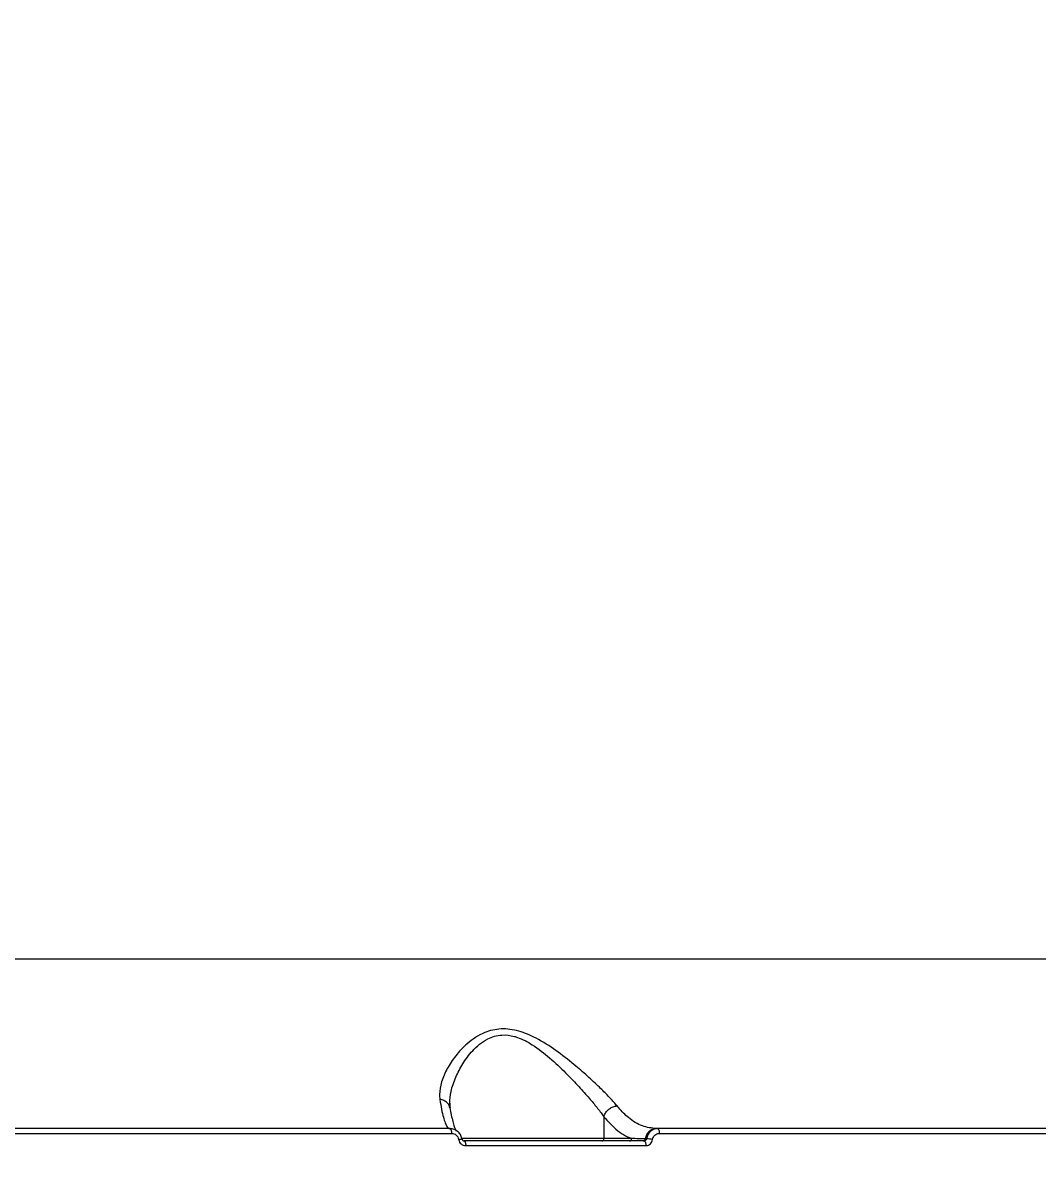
# Model space of a CAD drawing. Header units: millimetres. Extents: x -5517 to 6387, y -5295 to 6147.
# Drawn here: x 2033.5 to 2240, y 1505.1 to 1740.4 of the extents above; entities that cross this region are included whole.
import ezdxf

# ---------------------------------------------------------------- set-up
doc = ezdxf.new("R2010")
doc.units = ezdxf.units.MM
for name, color, linetype in [('DIKOM_ОБЪЕКТ', 7, 'Continuous'), ('DIKOM_РАЗМЕР_ЗОНА', 7, 'Continuous'), ('DIKOM_РАЗМЕР_ОБЪЕКТА', 7, 'Continuous')]:
    doc.layers.add(name, color=color, linetype=linetype)
doc.styles.add('style1', font='arial.ttf', dxfattribs={"width": 0.8})
doc.dimstyles.new('1-50', dxfattribs={"dimtxt": 300, "dimasz": 200, "dimexe": 100, "dimexo": 0, "dimgap": 100, "dimtad": 1, "dimtxsty": 'style1', "dimcen": 200, "dimclrd": 7, "dimclre": 7, "dimclrt": 7, "dimadec": 1, "dimazin": 2, "dimtfac": 1, "dimtmove": 0, "dimatfit": 2, "dimfxl": 0, "dimlwd": 25, "dimlwe": 18, "dimarcsym": 0})

# ---------------------------------------------------------------- blocks, each defined once
blk = doc.blocks.new('*D0')
at = {"layer": 'Defpoints', "color": 0, "transparency": 16777216}
for p in [(3079.07, 4135.26), (-4405.35, -2652.69), (-1397.56, -2652.69)]:
    blk.add_point(p, dxfattribs=at)
at = {"layer": 'DIKOM_РАЗМЕР_ОБЪЕКТА', "color": 7, "lineweight": 18, "transparency": 16777216}
for p, q in [((3079.07, 4135.26), (-4505.35, 4135.26)), ((-1397.56, -2652.69), (-4505.35, -2652.69))]:
    blk.add_line(p, q, dxfattribs=at)
at = {"layer": 'DIKOM_РАЗМЕР_ОБЪЕКТА', "color": 7, "lineweight": 25, "transparency": 16777216}
blk.add_line((-4405.35, 3935.26), (-4405.35, -2452.69), dxfattribs=at)
at = {"layer": 'DIKOM_РАЗМЕР_ОБЪЕКТА', "color": 7, "transparency": 16777216}
for points in [[(-4438.68, 3935.26), (-4372.02, 3935.26), (-4405.35, 4135.26)], [(-4438.68, -2452.69), (-4372.02, -2452.69), (-4405.35, -2652.69)]]:
    blk.add_solid(points, dxfattribs=at)
at = {"layer": 'DIKOM_РАЗМЕР_ОБЪЕКТА', "color": 7, "transparency": 16777216, "insert": (-4658.52, 741.29), "char_height": 300, "attachment_point": 5, "rotation": 90, "style": 'style1'}
blk.add_mtext('6800', dxfattribs=at)
blk = doc.blocks.new('*D1')
at = {"layer": 'Defpoints', "color": 0, "transparency": 16777216}
for p in [(2817.72, 6146.72), (-5067.27, -4152.08), (-1897.56, -4152.08)]:
    blk.add_point(p, dxfattribs=at)
at = {"layer": 'DIKOM_РАЗМЕР_ЗОНА', "color": 7, "lineweight": 18, "transparency": 16777216}
for p, q in [((2817.72, 6146.72), (-5167.27, 6146.72)), ((-1897.56, -4152.08), (-5167.27, -4152.08))]:
    blk.add_line(p, q, dxfattribs=at)
at = {"layer": 'DIKOM_РАЗМЕР_ЗОНА', "color": 7, "lineweight": 25, "transparency": 16777216}
blk.add_line((-5067.27, 5946.72), (-5067.27, -3952.08), dxfattribs=at)
at = {"layer": 'DIKOM_РАЗМЕР_ЗОНА', "color": 7, "transparency": 16777216}
for points in [[(-5100.61, 5946.72), (-5033.94, 5946.72), (-5067.27, 6146.72)], [(-5100.61, -3952.08), (-5033.94, -3952.08), (-5067.27, -4152.08)]]:
    blk.add_solid(points, dxfattribs=at)
at = {"layer": 'DIKOM_РАЗМЕР_ЗОНА', "color": 7, "transparency": 16777216, "insert": (-5320.45, 939.42), "char_height": 300, "attachment_point": 5, "rotation": 90, "style": 'style1'}
blk.add_mtext('10200', dxfattribs=at)
blk = doc.blocks.new('*D2')
at = {"layer": 'Defpoints', "color": 0, "transparency": 16777216}
for p in [(4491.49, 3838.97), (-2445.56, 374.31), (4491.49, -4687.8)]:
    blk.add_point(p, dxfattribs=at)
at = {"layer": 'DIKOM_РАЗМЕР_ОБЪЕКТА', "color": 7, "lineweight": 18, "transparency": 16777216}
for p, q in [((4491.49, 3838.97), (4491.49, -4787.8)), ((-2445.56, 374.31), (-2445.56, -4787.8))]:
    blk.add_line(p, q, dxfattribs=at)
at = {"layer": 'DIKOM_РАЗМЕР_ОБЪЕКТА', "color": 7, "lineweight": 25, "transparency": 16777216}
blk.add_line((-2245.56, -4687.8), (4291.49, -4687.8), dxfattribs=at)
at = {"layer": 'DIKOM_РАЗМЕР_ОБЪЕКТА', "color": 7, "transparency": 16777216}
for points in [[(-2245.56, -4654.47), (-2245.56, -4721.14), (-2445.56, -4687.8)], [(4291.49, -4654.47), (4291.49, -4721.14), (4491.49, -4687.8)]]:
    blk.add_solid(points, dxfattribs=at)
at = {"layer": 'DIKOM_РАЗМЕР_ОБЪЕКТА', "color": 7, "transparency": 16777216, "insert": (1022.97, -4434.63), "char_height": 300, "attachment_point": 5, "style": 'style1'}
blk.add_mtext('6900', dxfattribs=at)
blk = doc.blocks.new('*D3')
at = {"layer": 'Defpoints', "color": 0, "transparency": 16777216}
for p in [(6386.85, 4728.17), (-4131.44, -152.69), (6386.85, -5195.35)]:
    blk.add_point(p, dxfattribs=at)
at = {"layer": 'DIKOM_РАЗМЕР_ЗОНА', "color": 7, "lineweight": 18, "transparency": 16777216}
for p, q in [((6386.85, 4728.17), (6386.85, -5295.35)), ((-4131.44, -152.69), (-4131.44, -5295.35))]:
    blk.add_line(p, q, dxfattribs=at)
at = {"layer": 'DIKOM_РАЗМЕР_ЗОНА', "color": 7, "lineweight": 25, "transparency": 16777216}
blk.add_line((-3931.44, -5195.35), (6186.85, -5195.35), dxfattribs=at)
at = {"layer": 'DIKOM_РАЗМЕР_ЗОНА', "color": 7, "transparency": 16777216}
for points in [[(-3931.44, -5162.02), (-3931.44, -5228.69), (-4131.44, -5195.35)], [(6186.85, -5162.02), (6186.85, -5228.69), (6386.85, -5195.35)]]:
    blk.add_solid(points, dxfattribs=at)
at = {"layer": 'DIKOM_РАЗМЕР_ЗОНА', "color": 7, "transparency": 16777216, "insert": (1127.71, -4942.18), "char_height": 300, "attachment_point": 5, "style": 'style1'}
blk.add_mtext('10500', dxfattribs=at)

msp = doc.modelspace()

# ---------------------------------------------------------------- linework, layer by layer
at = {"layer": 'DIKOM_ОБЪЕКТ', "color": 7, "linetype": 'Continuous', "lineweight": 15}
for p, q in [((2288.87, 1549.813), (1810.212, 1549.813)), ((2120.289, 1520.328), (2120.307, 1520.487)), ((2151.696, 1517.716), (2151.696, 1513.311)), ((2120.356, 1515.311), (2013.852, 1515.311)), ((2014.075, 1514.352), (2120.666, 1514.352)), ((2162.623, 1515.311), (2162.344, 1515.311)), ((2264.002, 1515.311), (2162.623, 1515.311)), ((2162.968, 1514.352), (2264.432, 1514.352)), ((2151.696, 1513.311), (2122.672, 1513.311)), ((2122.778, 1513.228), (2122.784, 1513.227)), ((2159.876, 1512.811), (2123.24, 1512.811)), ((2123.553, 1511.846), (2160.22, 1511.846)), ((2157.328, 1513.311), (2151.696, 1513.311)), ((2160.356, 1513.228), (2160.108, 1513.228))]:
    msp.add_line(p, q, dxfattribs=at)
at = {"layer": 'DIKOM_ОБЪЕКТ', "color": 7, "linetype": 'Continuous', "lineweight": 15, "flags": 128}
for points in [[(2120.356, 1515.311), (2120.415, 1515.293), (2120.472, 1515.239), (2120.524, 1515.151), (2120.571, 1515.032), (2120.61, 1514.888), (2120.639, 1514.722), (2120.658, 1514.541), (2120.666, 1514.352)], [(2162.623, 1515.311), (2162.688, 1515.293), (2162.752, 1515.239), (2162.811, 1515.151), (2162.862, 1515.032), (2162.905, 1514.888), (2162.938, 1514.722), (2162.959, 1514.541), (2162.968, 1514.352)], [(2123.24, 1512.811), (2123.3, 1512.793), (2123.357, 1512.738), (2123.411, 1512.65), (2123.458, 1512.53), (2123.497, 1512.385), (2123.526, 1512.218), (2123.545, 1512.036), (2123.553, 1511.846)], [(2159.876, 1512.811), (2159.942, 1512.793), (2160.005, 1512.738), (2160.064, 1512.65), (2160.115, 1512.53), (2160.158, 1512.385), (2160.19, 1512.218), (2160.211, 1512.036), (2160.22, 1511.846)]]:
    msp.add_lwpolyline(points, dxfattribs=at)
at = {"layer": 'DIKOM_ОБЪЕКТ', "color": 7, "linetype": 'Continuous', "lineweight": 15}
for centre, radius, start, end in [((2162.439, 1512.968), 2.345, 92.33121, 173.63297), ((2120.835, 1521.623), 8.619, 278.5077, 283.07093), ((2151.218, 1513.289), 0.478, 272.93166, 2.65965), ((2156.85, 1513.289), 0.478, 272.93374, 2.65757), ((2159.642, 1513.28), 0.469, 272.33453, 353.63036), ((2160.242, 1506.115), 7.113, 79.02906, 89.07403)]:
    msp.add_arc(centre, radius, start, end, dxfattribs=at)
for points, knots in [([(2100.418, 1879.213), (2102.943, 1879.201), (2109.174, 1879.171), (2119.089, 1877.827), (2130.12, 1875.291), (2141.159, 1871.512), (2152.17, 1866.498), (2163.112, 1860.223), (2173.731, 1852.838), (2184.001, 1844.396), (2193.901, 1834.977), (2203.606, 1824.415), (2213.072, 1812.698), (2222.26, 1799.84), (2230.961, 1786.135), (2239.157, 1771.653), (2246.843, 1756.479), (2254.151, 1740.353), (2261.038, 1723.292), (2267.471, 1705.332), (2272.922, 1688.084), (2277.507, 1671.763), (2281.353, 1656.49), (2284.852, 1640.86), (2287.989, 1624.926), (2290.751, 1608.764), (2293.134, 1592.36), (2295.168, 1575.73), (2296.197, 1564.487), (2296.712, 1558.866)], [0, 0, 0, 0, 0.0269364, 0.0664877, 0.1060694, 0.1456204, 0.1863268, 0.2270666, 0.267773, 0.3071933, 0.3466441, 0.3860645, 0.426635, 0.4672388, 0.5078092, 0.547136, 0.5864932, 0.62582, 0.6662929, 0.7067988, 0.7472716, 0.778685, 0.8100986, 0.8417627, 0.873427, 0.9049435, 0.9364601, 0.96823, 1, 1, 1, 1]), ([(2154.362, 1519.931), (2154.256, 1520.059), (2153.731, 1520.689), (2152.593, 1521.929), (2150.68, 1523.839), (2148.356, 1526.008), (2145.413, 1528.547), (2141.984, 1531.259), (2138.22, 1533.673), (2134.985, 1535.078), (2132.557, 1535.583), (2130.747, 1535.667), (2129.016, 1535.418), (2127.229, 1534.84), (2125.471, 1533.891), (2123.417, 1532.314), (2121.419, 1530.167), (2119.68, 1527.491), (2118.539, 1524.814), (2118.148, 1522.711), (2118.252, 1521.588), (2118.283, 1521.25)], [0, 0, 0, 0, 0.0134558, 0.0663231, 0.1192314, 0.1832736, 0.2473508, 0.3264805, 0.4053655, 0.4678602, 0.4990972, 0.5303038, 0.561443, 0.5926224, 0.6345146, 0.6764895, 0.7480859, 0.8197617, 0.8939598, 0.9680662, 1, 1, 1, 1]), ([(2120.307, 1520.487), (2120.361, 1521.277), (2120.477, 1522.972), (2121.427, 1525.721), (2122.877, 1528.55), (2124.56, 1530.832), (2126.334, 1532.527), (2127.834, 1533.537), (2129.394, 1534.171), (2131.202, 1534.494), (2132.829, 1534.295), (2134.931, 1533.638), (2137.471, 1532.289), (2140.728, 1529.718), (2143.727, 1526.878), (2146.321, 1524.177), (2148.376, 1521.888), (2150.09, 1519.85), (2151.115, 1518.54), (2151.601, 1517.856), (2151.697, 1517.723), (2151.697, 1517.723)], [0, 0, 0, 0, 0.0701834, 0.1506101, 0.2253891, 0.3017926, 0.3439052, 0.3869444, 0.4167317, 0.4476653, 0.4960684, 0.5079771, 0.5704694, 0.6516124, 0.735917, 0.8038433, 0.8729311, 0.9288844, 0.985838, 0.9999661, 1, 1, 1, 1]), ([(2118.283, 1521.25), (2118.397, 1520.561), (2118.627, 1519.174), (2118.989, 1517.609), (2119.36, 1516.434), (2119.79, 1515.521), (2120.101, 1515.389), (2120.284, 1515.311)], [0, 0, 0, 0, 0.1872861, 0.3765494, 0.5570068, 0.7391947, 1, 1, 1, 1]), ([(2120.296, 1519.571), (2120.288, 1519.659), (2120.258, 1519.987), (2119.92, 1520.486), (2119.329, 1520.975), (2118.772, 1521.173), (2118.416, 1521.235), (2118.329, 1521.245), (2118.283, 1521.25)], [0, 0, 0, 0, 0.1005758, 0.3716887, 0.642811, 0.9139572, 0.9543883, 1, 1, 1, 1]), ([(2120.302, 1520.487), (2120.298, 1520.446), (2120.264, 1520.104), (2120.322, 1519.844), (2120.373, 1519.616)], [0, 0, 0, 0, 0.1211179, 1, 1, 1, 1]), ([(2120.334, 1519.576), (2120.426, 1519.074), (2120.622, 1518.006), (2120.927, 1516.727), (2121.22, 1515.734), (2121.452, 1515.122), (2121.612, 1514.82), (2121.614, 1514.818), (2121.615, 1514.817)], [0, 0, 0, 0, 0.1823443, 0.3878506, 0.5897352, 0.7599637, 0.9110568, 1, 1, 1, 1]), ([(2151.697, 1517.723), (2151.778, 1517.972), (2151.939, 1518.469), (2152.478, 1519.131), (2153.165, 1519.634), (2153.784, 1519.86), (2154.183, 1519.921), (2154.32, 1519.929), (2154.362, 1519.931)], [0, 0, 0, 0, 0.2204975, 0.4409839, 0.6614668, 0.8819473, 0.9635702, 1, 1, 1, 1]), ([(2162.344, 1515.311), (2161.393, 1515.418), (2159.465, 1515.635), (2156.897, 1517.25), (2155.219, 1518.893), (2154.474, 1519.795), (2154.362, 1519.931)], [0, 0, 0, 0, 0.3435021, 0.6969434, 0.9545291, 1, 1, 1, 1]), ([(2151.697, 1517.723), (2151.697, 1517.721), (2151.696, 1517.719), (2151.696, 1517.717), (2151.696, 1517.716)], [0, 0, 0, 0, 0.693778, 1, 1, 1, 1]), ([(2151.696, 1517.716), (2152.492, 1516.824), (2153.786, 1515.372), (2155.694, 1514.021), (2156.782, 1513.548), (2157.328, 1513.311)], [0, 0, 0, 0, 0.4427022, 0.720176, 1, 1, 1, 1]), ([(2122.778, 1513.228), (2122.773, 1513.261), (2122.717, 1513.568), (2122.494, 1514.135), (2121.938, 1514.783), (2121.194, 1515.226), (2120.635, 1515.283), (2120.356, 1515.311)], [0, 0, 0, 0, 0.0286317, 0.2670901, 0.5101423, 0.7556515, 1, 1, 1, 1]), ([(2120.666, 1514.352), (2120.832, 1514.335), (2121.164, 1514.301), (2121.608, 1514.035), (2121.94, 1513.645), (2122.073, 1513.303), (2122.106, 1513.118), (2122.11, 1513.099)], [0, 0, 0, 0, 0.2458052, 0.4918009, 0.7342876, 0.9715254, 1, 1, 1, 1]), ([(2162.623, 1515.311), (2162.577, 1515.31), (2162.273, 1515.304), (2161.713, 1515.161), (2161.054, 1514.707), (2160.554, 1514.042), (2160.422, 1513.499), (2160.356, 1513.228)], [0, 0, 0, 0, 0.0422521, 0.2819849, 0.5212619, 0.7606172, 1, 1, 1, 1]), ([(2161.595, 1513.099), (2161.634, 1513.262), (2161.712, 1513.589), (2162.015, 1513.988), (2162.415, 1514.262), (2162.755, 1514.347), (2162.941, 1514.351), (2162.968, 1514.352)], [0, 0, 0, 0, 0.2393877, 0.4786888, 0.7179186, 0.95773, 1, 1, 1, 1]), ([(2122.11, 1513.099), (2122.113, 1513.079), (2122.147, 1512.895), (2122.28, 1512.553), (2122.612, 1512.163), (2123.055, 1511.897), (2123.387, 1511.863), (2123.553, 1511.846)], [0, 0, 0, 0, 0.0278569, 0.2650184, 0.5077092, 0.7539824, 1, 1, 1, 1]), ([(2122.789, 1513.228), (2122.794, 1513.198), (2122.807, 1513.116), (2122.874, 1512.998), (2122.979, 1512.89), (2123.108, 1512.819), (2123.197, 1512.821), (2123.241, 1512.823)], [0, 0, 0, 0, 0.1140039, 0.3017425, 0.5106617, 0.762604, 1, 1, 1, 1]), ([(2160.108, 1513.228), (2159.968, 1513.228), (2159.264, 1513.23), (2158.324, 1513.256), (2157.544, 1513.299), (2157.328, 1513.311)], [0, 0, 0, 0, 0.1533165, 0.7665618, 1, 1, 1, 1]), ([(2160.356, 1513.228), (2160.344, 1513.173), (2160.319, 1513.065), (2160.214, 1512.931), (2160.073, 1512.841), (2159.952, 1512.813), (2159.886, 1512.811), (2159.876, 1512.811)], [0, 0, 0, 0, 0.2368858, 0.474253, 0.7137015, 0.9565588, 1, 1, 1, 1]), ([(2160.22, 1511.846), (2160.248, 1511.846), (2160.434, 1511.85), (2160.775, 1511.936), (2161.175, 1512.209), (2161.478, 1512.609), (2161.556, 1512.935), (2161.595, 1513.099)], [0, 0, 0, 0, 0.042596, 0.2824427, 0.5216172, 0.7607593, 1, 1, 1, 1])]:
    msp.add_open_spline(points, degree=3, knots=knots, dxfattribs=at)

# ---------------------------------------------------------------- dimensions: what is measured, and where the dimension line sits
at = {"layer": 'DIKOM_РАЗМЕР_ЗОНА'}
dim = msp.add_linear_dim(base=(-5067.273, -4152.084), p1=(2817.721, 6146.719), p2=(-1897.558, -4152.084), angle=90, text='10200', dimstyle='1-50', dxfattribs=at)
dim.commit()
dim.dimension.update_dxf_attribs({"geometry": '*D1', "text_midpoint": (-5067.273, 939.42), "dimtype": 160})
dim = msp.add_linear_dim(base=(6386.855, -5195.352), p1=(-4131.439, -152.689), p2=(6386.855, 4728.173), text='10500', dimstyle='1-50', dxfattribs=at)
dim.commit()
dim.dimension.update_dxf_attribs({"geometry": '*D3', "text_midpoint": (1127.708, -5195.352), "dimtype": 160})
at = {"layer": 'DIKOM_РАЗМЕР_ОБЪЕКТА'}
dim = msp.add_linear_dim(base=(-4405.349, -2652.689), p1=(3079.071, 4135.263), p2=(-1397.558, -2652.689), angle=90, text='6800', dimstyle='1-50', dxfattribs=at)
dim.commit()
dim.dimension.update_dxf_attribs({"geometry": '*D0', "text_midpoint": (-4405.349, 741.287), "dimtype": 160})
dim = msp.add_linear_dim(base=(4491.49, -4687.804), p1=(-2445.558, 374.311), p2=(4491.49, 3838.967), text='6900', dimstyle='1-50', dxfattribs=at)
dim.commit()
dim.dimension.update_dxf_attribs({"geometry": '*D2', "text_midpoint": (1022.966, -4687.804), "dimtype": 160})

doc.saveas('drawing.dxf')
